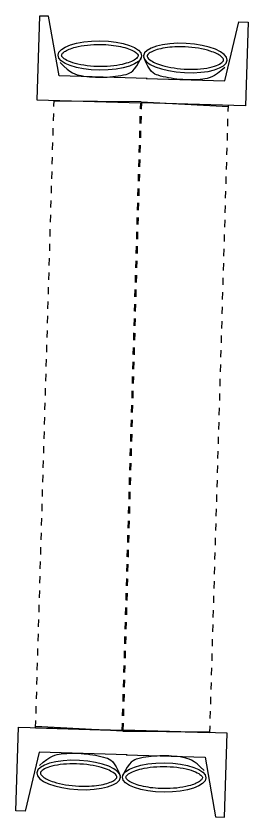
# Model space of a CAD drawing. Header units: feet. Extents: x 203667 to 205527, y 9204857 to 9205156.
# Drawn here: x 203774.5 to 203777.71, y 9204882.41 to 9204893.49 of the extents above; entities that cross this region are included whole.
import ezdxf

# ---------------------------------------------------------------- set-up
doc = ezdxf.new("R2010")
doc.units = ezdxf.units.FT
doc.header["$LTSCALE"] = 0.3
doc.header["$MEASUREMENT"] = 0
doc.linetypes.add('DASHED2', pattern=[0.375, 0.25, -0.125])
doc.layers.add('CALÇADA', color=3, linetype='Continuous')
doc.layers.add('Conal - cotas', color=7, linetype='Continuous', lineweight=25)

# ---------------------------------------------------------------- blocks, each defined once
blk = doc.blocks.new('A$C5D4F0289')
at = {"linetype": 'ByBlock'}
for p, q in [((1.156, 2.653), (1.156, 1.453)), ((1.156, 0.238), (1.156, 1.438))]:
    blk.add_line(p, q, dxfattribs=at)
at = {"layer": 'CALÇADA'}
for p, q in [((0, 2.765), (0, 2.891)), ((0, 2.891), (1.159, 2.891)), ((1.159, 2.891), (1.159, 1.453)), ((11, 2.891), (9.841, 2.891)), ((9.841, 2.891), (9.841, 1.453)), ((11, 2.765), (11, 2.891)), ((0.819, 2.595), (0, 2.765)), ((10.181, 2.595), (11, 2.765)), ((0.819, 1.374), (0.819, 2.595)), ((10.181, 1.374), (10.181, 2.595)), ((0.819, 1.388), (0.819, 0.295)), ((1.159, 0), (1.159, 1.438)), ((9.841, 0), (9.841, 1.438)), ((10.181, 1.388), (10.181, 0.295)), ((0.819, 0.295), (0, 0.125)), ((10.181, 0.295), (11, 0.125)), ((0, 0.125), (0, 0)), ((11, 0.125), (11, 0)), ((0, 0), (1.159, 0)), ((11, 0), (9.841, 0))]:
    blk.add_line(p, q, dxfattribs=at)
at = {"layer": 'Conal - cotas', "color": 5}
for p, q in [((1.145, 1.445), (1.173, 2.653)), ((9.855, 1.445), (9.827, 2.653)), ((1.145, 1.445), (1.173, 0.238)), ((9.855, 1.445), (9.827, 0.238))]:
    blk.add_line(p, q, dxfattribs=at)
at = {"layer": 'Conal - cotas', "color": 5, "linetype": 'DASHED2'}
for p, q in [((1.156, 2.653), (9.844, 2.653)), ((1.156, 1.453), (9.844, 1.453)), ((1.156, 1.438), (9.844, 1.438)), ((1.156, 0.238), (9.844, 0.238))]:
    blk.add_line(p, q, dxfattribs=at)
at = {"layer": 'Conal - cotas', "color": 5, "extrusion": (0, 0, -1)}
for centre, major_axis in [((0.521, 2.038), (-0.013, -0.579)), ((10.479, 0.853), (0.013, 0.579))]:
    blk.add_ellipse(centre, major_axis=major_axis, ratio=0.348611, dxfattribs=at)
at = {"layer": 'Conal - cotas', "color": 5}
for centre, major_axis in [((10.479, 2.038), (0.013, -0.579)), ((0.521, 0.853), (-0.013, 0.579))]:
    blk.add_ellipse(centre, major_axis=major_axis, ratio=0.348611, dxfattribs=at)
for points, knots in [([(0.509, 1.508), (0.504, 1.508), (0.497, 1.509), (0.477, 1.525), (0.464, 1.54), (0.427, 1.604), (0.404, 1.672), (0.374, 1.836), (0.366, 1.933), (0.369, 2.156), (0.387, 2.282), (0.434, 2.445), (0.459, 2.498), (0.497, 2.551), (0.512, 2.562), (0.531, 2.57), (0.534, 2.57), (0.552, 2.562), (0.565, 2.552), (0.594, 2.51), (0.609, 2.48), (0.651, 2.361), (0.67, 2.243), (0.677, 1.994), (0.666, 1.863), (0.623, 1.672), (0.596, 1.603), (0.553, 1.535), (0.537, 1.519), (0.518, 1.508), (0.513, 1.508), (0.509, 1.508)], [0, 0, 0, 0, 0.258164, 0.258164, 0.516328, 0.516328, 1.032787, 1.032787, 1.549246, 1.549246, 2.222363, 2.222363, 2.677575, 2.677575, 2.980939, 2.980939, 3.284302, 3.284302, 3.587666, 3.587666, 3.89103, 3.89103, 4.563254, 4.563254, 5.235478, 5.235478, 5.759275, 5.759275, 6.075575, 6.075575, 6.283185, 6.283185, 6.283185, 6.283185]), ([(0.636, 2.586), (0.78, 2.436), (0.796, 2.365), (0.821, 2.188), (0.824, 2.077), (0.812, 1.862), (0.796, 1.758), (0.754, 1.607), (0.733, 1.553), (0.527, 1.461)], [3.876326, 3.876326, 3.876326, 3.876326, 4.28402, 4.28402, 4.812775, 4.812775, 5.341477, 5.341477, 5.695684, 5.695684, 5.695684, 5.695684]), ([(10.364, 2.586), (10.22, 2.436), (10.204, 2.365), (10.179, 2.188), (10.176, 2.077), (10.188, 1.862), (10.204, 1.758), (10.246, 1.607), (10.267, 1.553), (10.473, 1.461)], [3.876326, 3.876326, 3.876326, 3.876326, 4.28402, 4.28402, 4.812775, 4.812775, 5.341477, 5.341477, 5.695684, 5.695684, 5.695684, 5.695684]), ([(10.491, 1.508), (10.496, 1.508), (10.503, 1.509), (10.523, 1.525), (10.536, 1.54), (10.573, 1.604), (10.596, 1.672), (10.626, 1.836), (10.634, 1.933), (10.631, 2.156), (10.613, 2.282), (10.566, 2.445), (10.541, 2.498), (10.503, 2.551), (10.488, 2.562), (10.469, 2.57), (10.466, 2.57), (10.448, 2.562), (10.435, 2.552), (10.406, 2.51), (10.391, 2.48), (10.349, 2.361), (10.33, 2.243), (10.323, 1.994), (10.334, 1.863), (10.377, 1.672), (10.404, 1.603), (10.447, 1.535), (10.463, 1.519), (10.482, 1.508), (10.487, 1.508), (10.491, 1.508)], [0, 0, 0, 0, 0.258164, 0.258164, 0.516328, 0.516328, 1.032787, 1.032787, 1.549246, 1.549246, 2.222363, 2.222363, 2.677575, 2.677575, 2.980939, 2.980939, 3.284302, 3.284302, 3.587666, 3.587666, 3.89103, 3.89103, 4.563254, 4.563254, 5.235478, 5.235478, 5.759275, 5.759275, 6.075575, 6.075575, 6.283185, 6.283185, 6.283185, 6.283185]), ([(0.509, 1.383), (0.504, 1.383), (0.497, 1.381), (0.477, 1.365), (0.464, 1.351), (0.427, 1.287), (0.404, 1.219), (0.374, 1.054), (0.366, 0.958), (0.369, 0.735), (0.387, 0.608), (0.434, 0.445), (0.459, 0.393), (0.497, 0.34), (0.512, 0.329), (0.531, 0.321), (0.534, 0.321), (0.552, 0.328), (0.565, 0.339), (0.594, 0.38), (0.609, 0.41), (0.651, 0.53), (0.67, 0.648), (0.677, 0.897), (0.666, 1.028), (0.623, 1.219), (0.596, 1.288), (0.553, 1.356), (0.537, 1.372), (0.518, 1.382), (0.513, 1.383), (0.509, 1.383)], [0, 0, 0, 0, 0.258164, 0.258164, 0.516328, 0.516328, 1.032787, 1.032787, 1.549246, 1.549246, 2.222363, 2.222363, 2.677575, 2.677575, 2.980939, 2.980939, 3.284302, 3.284302, 3.587666, 3.587666, 3.89103, 3.89103, 4.563254, 4.563254, 5.235478, 5.235478, 5.759275, 5.759275, 6.075575, 6.075575, 6.283185, 6.283185, 6.283185, 6.283185]), ([(0.636, 0.304), (0.78, 0.454), (0.796, 0.526), (0.821, 0.703), (0.824, 0.813), (0.812, 1.028), (0.796, 1.133), (0.754, 1.284), (0.733, 1.338), (0.527, 1.43)], [3.876326, 3.876326, 3.876326, 3.876326, 4.28402, 4.28402, 4.812775, 4.812775, 5.341477, 5.341477, 5.695684, 5.695684, 5.695684, 5.695684]), ([(10.364, 0.304), (10.22, 0.454), (10.204, 0.526), (10.179, 0.703), (10.176, 0.813), (10.188, 1.028), (10.204, 1.133), (10.246, 1.284), (10.267, 1.338), (10.473, 1.43)], [3.876326, 3.876326, 3.876326, 3.876326, 4.28402, 4.28402, 4.812775, 4.812775, 5.341477, 5.341477, 5.695684, 5.695684, 5.695684, 5.695684]), ([(10.491, 1.383), (10.496, 1.383), (10.503, 1.381), (10.523, 1.365), (10.536, 1.351), (10.573, 1.287), (10.596, 1.219), (10.626, 1.054), (10.634, 0.958), (10.631, 0.735), (10.613, 0.608), (10.566, 0.445), (10.541, 0.393), (10.503, 0.34), (10.488, 0.329), (10.469, 0.321), (10.466, 0.321), (10.448, 0.328), (10.435, 0.339), (10.406, 0.38), (10.391, 0.41), (10.349, 0.53), (10.33, 0.648), (10.323, 0.897), (10.334, 1.028), (10.377, 1.219), (10.404, 1.288), (10.447, 1.356), (10.463, 1.372), (10.482, 1.382), (10.487, 1.383), (10.491, 1.383)], [0, 0, 0, 0, 0.258164, 0.258164, 0.516328, 0.516328, 1.032787, 1.032787, 1.549246, 1.549246, 2.222363, 2.222363, 2.677575, 2.677575, 2.980939, 2.980939, 3.284302, 3.284302, 3.587666, 3.587666, 3.89103, 3.89103, 4.563254, 4.563254, 5.235478, 5.235478, 5.759275, 5.759275, 6.075575, 6.075575, 6.283185, 6.283185, 6.283185, 6.283185])]:
    blk.add_open_spline(points, degree=3, knots=knots, dxfattribs=at)

msp = doc.modelspace()

# ---------------------------------------------------------------- block references
at = {"layer": 'CALÇADA', "rotation": 88.30948300641109}
msp.add_blockref('A$C5D4F0289', (203777.386, 9204882.41), dxfattribs=at)

doc.saveas('drawing.dxf')
